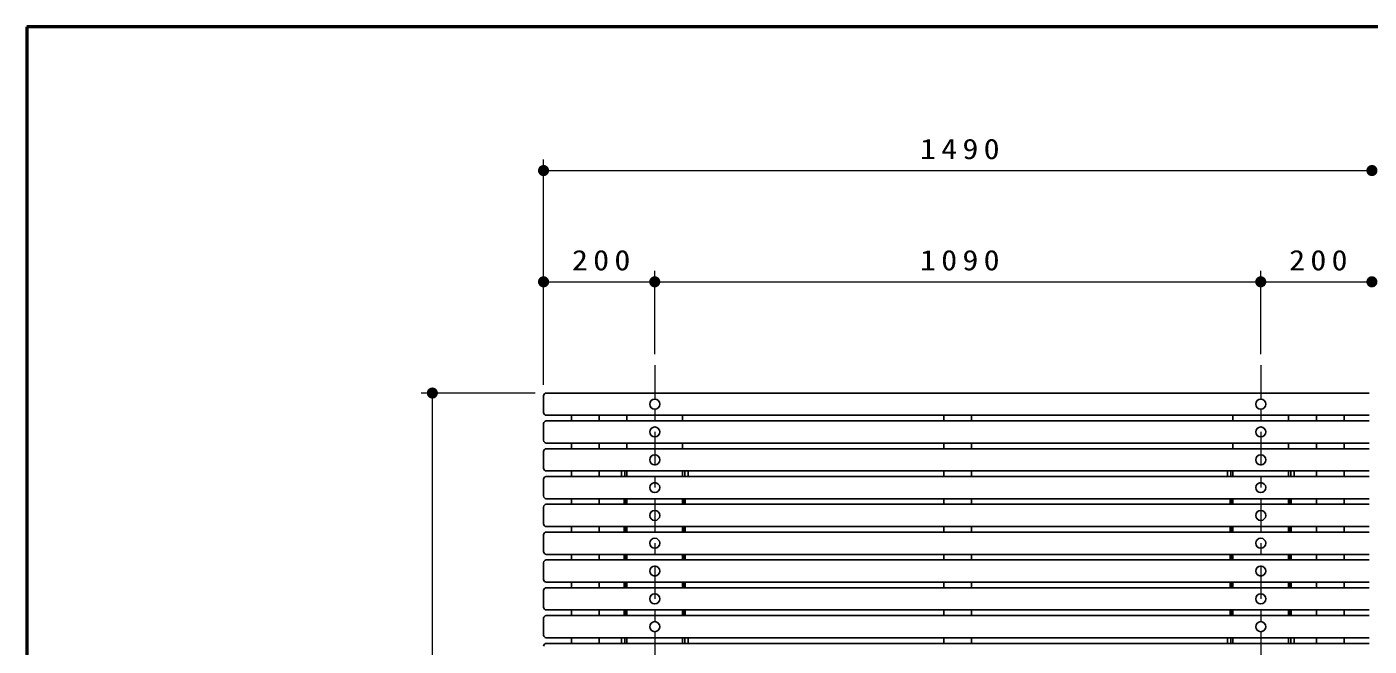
# Model space of a CAD drawing. Units: millimetres on the paper, scale 1:20. Extents: x -365 to 0, y -5 to 257.
# Drawn here: x -365 to -244.3, y 201.3 to 257 of the extents above; entities that cross this region are included whole.
import ezdxf

# ---------------------------------------------------------------- set-up
doc = ezdxf.new("R2010")
doc.units = ezdxf.units.MM
doc.linetypes.add('USER2', pattern=[6, 3, -1, 1, -1])
doc.layers.add('1_20', color=7, linetype='Continuous', lineweight=25)
doc.layers.add('LY_4', color=7, linetype='Continuous', lineweight=13)
doc.styles.add('ＭＳ ゴシック', font='')
doc.styles.get('ＭＳ ゴシック').set_extended_font_data('MS Gothic')

# ---------------------------------------------------------------- blocks, each defined once
blk = doc.blocks.new('filled_dot')
at = {"color": 0, "linetype": 'Continuous', "lineweight": -2, "const_width": 1.25}
blk.add_lwpolyline([(-0.625, 0, 1), (0.625, 0, 1)], format="xyb", close=True, dxfattribs=at)

msp = doc.modelspace()

# ---------------------------------------------------------------- linework, layer by layer
at = {"layer": '1_20', "lineweight": 13}
for p, q in [((-318.531, 224.833), (-318.531, 245.083)), ((-318.531, 244.083), (-244.031, 244.083)), ((-308.531, 227.583), (-308.531, 235.083)), ((-254.031, 227.583), (-254.031, 235.083)), ((-318.531, 234.083), (-308.531, 234.083)), ((-308.531, 234.083), (-254.031, 234.083)), ((-254.031, 234.083), (-244.031, 234.083)), ((-319.281, 224.083), (-329.531, 224.083)), ((-328.531, 149.583), (-328.531, 224.083))]:
    msp.add_line(p, q, dxfattribs=at)
at = {"layer": '1_20', "linetype": 'USER2', "lineweight": 13}
for p, q in [((-308.531, 226.583), (-308.531, 147.083)), ((-254.031, 226.583), (-254.031, 147.083))]:
    msp.add_line(p, q, dxfattribs=at)
at = {"layer": '1_20'}
for p, q in [((-318.531, 223.833), (-318.531, 222.333)), ((-318.281, 224.083), (-244.281, 224.083)), ((-318.531, 221.333), (-318.531, 219.833)), ((-318.281, 222.083), (-244.281, 222.083)), ((-318.281, 221.583), (-244.281, 221.583)), ((-316.031, 222.083), (-316.031, 221.583)), ((-313.531, 222.083), (-313.531, 221.583)), ((-311.031, 222.083), (-311.031, 221.583)), ((-306.031, 222.083), (-306.031, 221.583)), ((-282.531, 222.083), (-282.531, 221.583)), ((-280.031, 222.083), (-280.031, 221.583)), ((-256.531, 222.083), (-256.531, 221.583)), ((-251.531, 222.083), (-251.531, 221.583)), ((-249.031, 222.083), (-249.031, 221.583)), ((-246.531, 222.083), (-246.531, 221.583)), ((-318.531, 218.833), (-318.531, 217.333)), ((-318.281, 219.583), (-244.281, 219.583)), ((-318.281, 219.083), (-244.281, 219.083)), ((-316.031, 219.583), (-316.031, 219.083)), ((-313.531, 219.583), (-313.531, 219.083)), ((-311.031, 219.583), (-311.031, 219.083)), ((-306.031, 219.583), (-306.031, 219.083)), ((-282.531, 219.583), (-282.531, 219.083)), ((-280.031, 219.583), (-280.031, 219.083)), ((-256.531, 219.583), (-256.531, 219.083)), ((-251.531, 219.583), (-251.531, 219.083)), ((-249.031, 219.583), (-249.031, 219.083)), ((-246.531, 219.583), (-246.531, 219.083)), ((-318.531, 216.333), (-318.531, 214.833)), ((-318.281, 217.083), (-244.281, 217.083)), ((-318.281, 216.583), (-244.281, 216.583)), ((-316.031, 217.083), (-316.031, 216.583)), ((-313.531, 217.083), (-313.531, 216.583)), ((-311.531, 216.583), (-311.531, 217.083)), ((-311.231, 216.583), (-311.231, 217.083)), ((-311.031, 217.083), (-311.031, 216.583)), ((-306.031, 217.083), (-306.031, 216.583)), ((-305.831, 216.583), (-305.831, 217.083)), ((-305.531, 216.583), (-305.531, 217.083)), ((-282.531, 217.083), (-282.531, 216.583)), ((-280.031, 217.083), (-280.031, 216.583)), ((-257.031, 216.583), (-257.031, 217.083)), ((-256.731, 216.583), (-256.731, 217.083)), ((-256.531, 217.083), (-256.531, 216.583)), ((-251.531, 217.083), (-251.531, 216.583)), ((-251.331, 216.583), (-251.331, 217.083)), ((-251.031, 216.583), (-251.031, 217.083)), ((-249.031, 217.083), (-249.031, 216.583)), ((-246.531, 217.083), (-246.531, 216.583)), ((-318.531, 213.833), (-318.531, 212.333)), ((-318.281, 214.583), (-244.281, 214.583)), ((-318.281, 214.083), (-244.281, 214.083)), ((-316.031, 214.583), (-316.031, 214.083)), ((-313.531, 214.583), (-313.531, 214.083)), ((-311.281, 214.083), (-311.281, 214.583)), ((-311.216, 214.083), (-311.216, 214.583)), ((-311.056, 214.083), (-311.056, 214.583)), ((-311.031, 214.583), (-311.031, 214.083)), ((-306.031, 214.583), (-306.031, 214.083)), ((-306.006, 214.083), (-306.006, 214.583)), ((-305.846, 214.083), (-305.846, 214.583)), ((-305.781, 214.083), (-305.781, 214.583)), ((-282.531, 214.583), (-282.531, 214.083)), ((-280.031, 214.583), (-280.031, 214.083)), ((-256.781, 214.083), (-256.781, 214.583)), ((-256.716, 214.083), (-256.716, 214.583)), ((-256.556, 214.083), (-256.556, 214.583)), ((-256.531, 214.583), (-256.531, 214.083)), ((-251.531, 214.583), (-251.531, 214.083)), ((-251.506, 214.083), (-251.506, 214.583)), ((-251.346, 214.083), (-251.346, 214.583)), ((-251.281, 214.083), (-251.281, 214.583)), ((-249.031, 214.583), (-249.031, 214.083)), ((-246.531, 214.583), (-246.531, 214.083)), ((-318.531, 211.333), (-318.531, 209.833)), ((-318.281, 212.083), (-244.281, 212.083)), ((-318.281, 211.583), (-244.281, 211.583)), ((-316.031, 212.083), (-316.031, 211.583)), ((-313.531, 212.083), (-313.531, 211.583)), ((-311.281, 211.583), (-311.281, 212.083)), ((-311.216, 211.583), (-311.216, 212.083)), ((-311.056, 211.583), (-311.056, 212.083)), ((-311.031, 212.083), (-311.031, 211.583)), ((-306.031, 212.083), (-306.031, 211.583)), ((-306.006, 211.583), (-306.006, 212.083)), ((-305.846, 211.583), (-305.846, 212.083)), ((-305.781, 211.583), (-305.781, 212.083)), ((-282.531, 212.083), (-282.531, 211.583)), ((-280.031, 212.083), (-280.031, 211.583)), ((-256.781, 211.583), (-256.781, 212.083)), ((-256.716, 211.583), (-256.716, 212.083)), ((-256.556, 211.583), (-256.556, 212.083)), ((-256.531, 212.083), (-256.531, 211.583)), ((-251.531, 212.083), (-251.531, 211.583)), ((-251.506, 211.583), (-251.506, 212.083)), ((-251.346, 211.583), (-251.346, 212.083)), ((-251.281, 211.583), (-251.281, 212.083)), ((-249.031, 212.083), (-249.031, 211.583)), ((-246.531, 212.083), (-246.531, 211.583)), ((-318.281, 209.583), (-244.281, 209.583)), ((-318.281, 209.083), (-244.281, 209.083)), ((-316.031, 209.583), (-316.031, 209.083)), ((-313.531, 209.583), (-313.531, 209.083)), ((-311.281, 209.083), (-311.281, 209.583)), ((-311.216, 209.083), (-311.216, 209.583)), ((-311.056, 209.083), (-311.056, 209.583)), ((-311.031, 209.583), (-311.031, 209.083)), ((-306.031, 209.583), (-306.031, 209.083)), ((-306.006, 209.083), (-306.006, 209.583)), ((-305.846, 209.083), (-305.846, 209.583)), ((-305.781, 209.083), (-305.781, 209.583)), ((-282.531, 209.583), (-282.531, 209.083)), ((-280.031, 209.583), (-280.031, 209.083)), ((-256.781, 209.083), (-256.781, 209.583)), ((-256.716, 209.083), (-256.716, 209.583)), ((-256.556, 209.083), (-256.556, 209.583)), ((-256.531, 209.583), (-256.531, 209.083)), ((-251.531, 209.583), (-251.531, 209.083)), ((-251.506, 209.083), (-251.506, 209.583)), ((-251.346, 209.083), (-251.346, 209.583)), ((-251.281, 209.083), (-251.281, 209.583)), ((-249.031, 209.583), (-249.031, 209.083)), ((-246.531, 209.583), (-246.531, 209.083)), ((-318.531, 208.833), (-318.531, 207.333)), ((-318.281, 207.083), (-244.281, 207.083)), ((-318.281, 206.583), (-244.281, 206.583)), ((-316.031, 207.083), (-316.031, 206.583)), ((-313.531, 207.083), (-313.531, 206.583)), ((-311.281, 206.583), (-311.281, 207.083)), ((-311.216, 206.583), (-311.216, 207.083)), ((-311.056, 206.583), (-311.056, 207.083)), ((-311.031, 207.083), (-311.031, 206.583)), ((-306.031, 207.083), (-306.031, 206.583)), ((-306.006, 206.583), (-306.006, 207.083)), ((-305.846, 206.583), (-305.846, 207.083)), ((-305.781, 206.583), (-305.781, 207.083)), ((-282.531, 207.083), (-282.531, 206.583)), ((-280.031, 207.083), (-280.031, 206.583)), ((-256.781, 206.583), (-256.781, 207.083)), ((-256.716, 206.583), (-256.716, 207.083)), ((-256.556, 206.583), (-256.556, 207.083)), ((-256.531, 207.083), (-256.531, 206.583)), ((-251.531, 207.083), (-251.531, 206.583)), ((-251.506, 206.583), (-251.506, 207.083)), ((-251.346, 206.583), (-251.346, 207.083)), ((-251.281, 206.583), (-251.281, 207.083)), ((-249.031, 207.083), (-249.031, 206.583)), ((-246.531, 207.083), (-246.531, 206.583)), ((-318.531, 206.333), (-318.531, 204.833)), ((-318.281, 204.583), (-244.281, 204.583)), ((-318.281, 204.083), (-244.281, 204.083)), ((-316.031, 204.583), (-316.031, 204.083)), ((-313.531, 204.583), (-313.531, 204.083)), ((-311.281, 204.083), (-311.281, 204.583)), ((-311.216, 204.083), (-311.216, 204.583)), ((-311.056, 204.083), (-311.056, 204.583)), ((-311.031, 204.583), (-311.031, 204.083)), ((-306.031, 204.583), (-306.031, 204.083)), ((-306.006, 204.083), (-306.006, 204.583)), ((-305.846, 204.083), (-305.846, 204.583)), ((-305.781, 204.083), (-305.781, 204.583)), ((-282.531, 204.583), (-282.531, 204.083)), ((-280.031, 204.583), (-280.031, 204.083)), ((-256.781, 204.083), (-256.781, 204.583)), ((-256.716, 204.083), (-256.716, 204.583)), ((-256.556, 204.083), (-256.556, 204.583)), ((-256.531, 204.583), (-256.531, 204.083)), ((-251.531, 204.583), (-251.531, 204.083)), ((-251.506, 204.083), (-251.506, 204.583)), ((-251.346, 204.083), (-251.346, 204.583)), ((-251.281, 204.083), (-251.281, 204.583)), ((-249.031, 204.583), (-249.031, 204.083)), ((-246.531, 204.583), (-246.531, 204.083)), ((-318.531, 203.833), (-318.531, 202.333)), ((-318.281, 202.083), (-244.281, 202.083)), ((-316.031, 202.083), (-316.031, 201.583)), ((-313.531, 202.083), (-313.531, 201.583)), ((-311.531, 201.583), (-311.531, 202.083)), ((-311.231, 201.583), (-311.231, 202.083)), ((-311.031, 202.083), (-311.031, 201.583)), ((-306.031, 202.083), (-306.031, 201.583)), ((-305.831, 201.583), (-305.831, 202.083)), ((-305.531, 201.583), (-305.531, 202.083)), ((-282.531, 202.083), (-282.531, 201.583)), ((-280.031, 202.083), (-280.031, 201.583)), ((-257.031, 201.583), (-257.031, 202.083)), ((-256.731, 201.583), (-256.731, 202.083)), ((-256.531, 202.083), (-256.531, 201.583)), ((-251.531, 202.083), (-251.531, 201.583)), ((-251.331, 201.583), (-251.331, 202.083)), ((-251.031, 201.583), (-251.031, 202.083)), ((-249.031, 202.083), (-249.031, 201.583)), ((-246.531, 202.083), (-246.531, 201.583)), ((-318.281, 201.583), (-244.281, 201.583))]:
    msp.add_line(p, q, dxfattribs=at)
for centre in [(-308.531, 223.083), (-254.031, 223.083), (-308.531, 220.583), (-254.031, 220.583), (-308.531, 218.083), (-254.031, 218.083), (-308.531, 215.583), (-254.031, 215.583), (-308.531, 213.083), (-254.031, 213.083), (-308.531, 210.583), (-254.031, 210.583), (-308.531, 208.083), (-254.031, 208.083), (-308.531, 205.583), (-254.031, 205.583), (-308.531, 203.083), (-254.031, 203.083)]:
    msp.add_circle(centre, 0.45, dxfattribs=at)
for centre, start, end in [((-318.281, 223.833), 89.99998, 179.99996), ((-318.281, 222.333), 179.99998, 270.00002), ((-318.281, 221.333), 89.99998, 179.99996), ((-318.281, 219.833), 179.99998, 270.00002), ((-318.281, 218.833), 89.99998, 179.99996), ((-318.281, 217.333), 179.99998, 270.00002), ((-318.281, 216.333), 89.99998, 179.99996), ((-318.281, 214.833), 179.99998, 270.00002), ((-318.281, 213.833), 89.99998, 179.99996), ((-318.281, 212.333), 179.99998, 270.00002), ((-318.281, 211.333), 89.99998, 179.99996), ((-318.281, 209.833), 179.99998, 270.00002), ((-318.281, 208.833), 89.99998, 179.99996), ((-318.281, 207.333), 179.99998, 270.00002), ((-318.281, 206.333), 89.99998, 179.99996), ((-318.281, 204.833), 179.99998, 270.00002), ((-318.281, 203.833), 89.99998, 179.99996), ((-318.281, 202.333), 179.99998, 270.00002), ((-318.281, 201.333), 89.99998, 179.99996)]:
    msp.add_arc(centre, 0.25, start, end, dxfattribs=at)
at = {"layer": 'LY_4', "lineweight": 50}
for p, q in [((-365, 257), (-365, 0)), ((0, 257), (-365, 257))]:
    msp.add_line(p, q, dxfattribs=at)

# ---------------------------------------------------------------- block references
at = {"layer": '1_20', "lineweight": 13, "xscale": 0.4, "yscale": 0.4}
for p in [(-318.531, 244.083), (-318.531, 234.083)]:
    msp.add_blockref('filled_dot', p, dxfattribs=at)
for p, rotation in [((-244.031, 244.083), 180), ((-308.531, 234.083), 180), ((-254.031, 234.083), 180), ((-244.031, 234.083), 180), ((-328.531, 224.083), 270)]:
    msp.add_blockref('filled_dot', p, dxfattribs=dict(at, rotation=rotation))

# ---------------------------------------------------------------- texts
at = {"layer": '1_20', "char_height": 1.833, "attachment_point": 8, "style": 'ＭＳ ゴシック'}
for s, insert in [('\\T1.33;\\W1.15;1490', (-280.858, 245.083)), ('\\T1.33;\\W1.15;200', (-313.114, 235.083)), ('\\T1.33;\\W1.15;1090', (-280.86, 235.083)), ('\\T1.33;\\W1.15;200', (-248.614, 235.083))]:
    msp.add_mtext(s, dxfattribs=dict(at, insert=insert))

doc.saveas('drawing.dxf')
